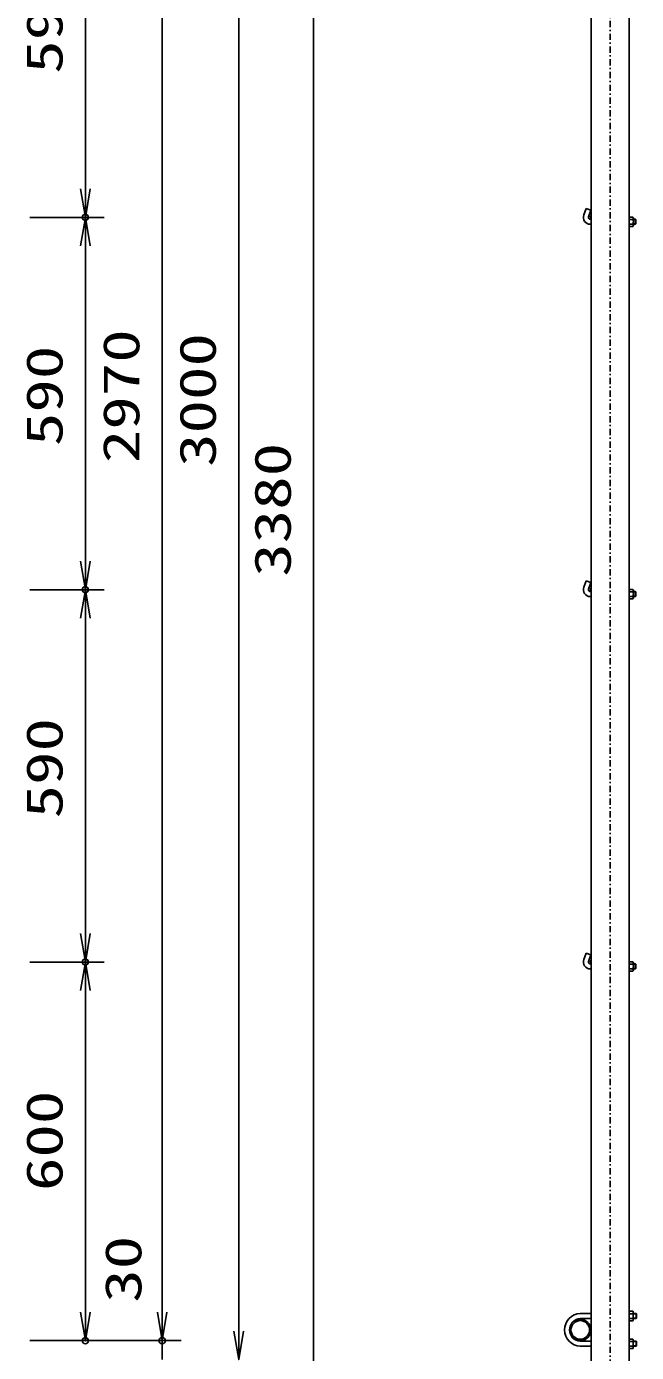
# Model space of a CAD drawing. Units: millimetres, scale not verified. Extents: x -4425 to 4425, y -3150 to 3150.
# Drawn here: x -572 to 395, y -534 to 1567 of the extents above; entities that cross this region are included whole.
import ezdxf
from ezdxf.enums import TextEntityAlignment as Align

# ---------------------------------------------------------------- set-up
doc = ezdxf.new("R2010")
doc.units = ezdxf.units.MM
doc.header["$LTSCALE"] = 20
doc.header["$PDMODE"] = 32
doc.header["$PDSIZE"] = 10
doc.linetypes.add('USER1', pattern=[1.01, 0.5, -0.25, 0.01, -0.25])
doc.layers.add('0-0_1', color=7, linetype='Continuous', lineweight=25)
doc.layers.add('0-1_0', color=7, linetype='Continuous', lineweight=25)
doc.layers.add('0-2_DEFPOINTS', color=7, linetype='Continuous')
doc.styles.add('ＭＳ ゴシック', font='')
doc.styles.get('ＭＳ ゴシック').set_extended_font_data('MS Gothic')

# ---------------------------------------------------------------- blocks, each defined once
blk = doc.blocks.new('DARROWS')
at = {"layer": '0-1_0', "color": 2}
blk.add_line((0, 0), (-19.982, 0), dxfattribs=at)
blk.add_lwpolyline([(-20, -3.333), (0, 0), (-20, 3.333)], dxfattribs=at)

msp = doc.modelspace()

# ---------------------------------------------------------------- linework, layer by layer
at = {"layer": '0-0_1', "color": 4, "linetype": 'USER1'}
msp.add_line((352.88, 2545.53), (352.88, -935.32), dxfattribs=at)
at = {"layer": '0-0_1'}
for p, q in [((311.12, 1268.44), (314.87, 1278.73)), ((314.87, 1278.73), (322.39, 1275.99)), ((318.64, 1265.71), (322.39, 1275.99)), ((321.46, 1261.68), (322.58, 1261.68)), ((389.11, 1265.18), (383.18, 1265.18)), ((383.18, 1261.43), (389.11, 1261.43)), ((389.68, 1263.93), (389.11, 1265.18)), ((393.08, 1261.68), (389.68, 1261.68)), ((393.68, 1261.08), (393.08, 1261.68)), ((393.08, 1261.68), (393.08, 1253.68)), ((393.68, 1261.08), (393.68, 1254.28)), ((321.46, 1253.68), (322.58, 1253.68)), ((383.18, 1253.93), (389.11, 1253.93)), ((393.08, 1253.68), (389.68, 1253.68)), ((393.68, 1254.28), (393.08, 1253.68)), ((311.12, 678.44), (314.87, 688.73)), ((314.87, 688.73), (322.39, 685.99)), ((318.64, 675.71), (322.39, 685.99)), ((389.11, 675.18), (383.18, 675.18)), ((389.68, 673.93), (389.11, 675.18)), ((321.46, 671.68), (322.58, 671.68)), ((321.46, 663.68), (322.58, 663.68)), ((383.18, 671.43), (389.11, 671.43)), ((383.18, 663.93), (389.11, 663.93)), ((393.08, 671.68), (389.68, 671.68)), ((393.08, 663.68), (389.68, 663.68)), ((393.68, 671.08), (393.08, 671.68)), ((393.08, 671.68), (393.08, 663.68)), ((393.68, 664.28), (393.08, 663.68)), ((393.68, 671.08), (393.68, 664.28)), ((311.12, 88.44), (314.87, 98.73)), ((314.87, 98.73), (322.39, 95.99)), ((318.64, 85.71), (322.39, 95.99)), ((389.11, 85.18), (383.18, 85.18)), ((389.68, 83.93), (389.11, 85.18)), ((321.46, 81.68), (322.58, 81.68)), ((321.46, 73.68), (322.58, 73.68)), ((383.18, 81.43), (389.11, 81.43)), ((383.18, 73.93), (389.11, 73.93)), ((393.08, 81.68), (389.68, 81.68)), ((393.08, 73.68), (389.68, 73.68)), ((393.68, 81.08), (393.08, 81.68)), ((393.08, 81.68), (393.08, 73.68)), ((393.68, 74.28), (393.08, 73.68)), ((393.68, 81.08), (393.68, 74.28)), ((322.55, -472.32), (305.55, -472.32)), ((322.55, -480.32), (305.55, -480.32)), ((389.07, -468.82), (383.15, -468.82)), ((383.15, -472.57), (389.07, -472.57)), ((383.15, -480.06), (389.07, -480.06)), ((389.65, -470.07), (389.07, -468.82)), ((389.65, -472.32), (394.05, -472.32)), ((389.65, -480.32), (394.05, -480.32)), ((394.05, -472.32), (394.05, -480.32)), ((394.05, -472.32), (394.65, -472.92)), ((394.65, -479.72), (394.05, -480.32)), ((394.65, -472.92), (394.65, -479.72)), ((322.55, -516.32), (305.55, -516.32)), ((322.55, -524.32), (305.55, -524.32)), ((389.07, -512.82), (383.15, -512.82)), ((383.15, -516.57), (389.07, -516.57)), ((383.15, -524.06), (389.07, -524.06)), ((389.65, -514.07), (389.07, -512.82)), ((389.65, -516.32), (394.05, -516.32)), ((389.65, -524.32), (394.05, -524.32)), ((394.05, -516.32), (394.05, -524.32)), ((394.05, -516.32), (394.65, -516.92)), ((394.05, -524.32), (394.65, -523.72)), ((394.65, -516.92), (394.65, -523.72))]:
    msp.add_line(p, q, dxfattribs=at)
at = {"layer": '0-0_1', "color": 4}
for p, q in [((393.68, 1261.08), (389.68, 1261.08)), ((393.68, 1254.28), (389.68, 1254.28)), ((393.68, 671.08), (389.68, 671.08)), ((393.68, 664.28), (389.68, 664.28)), ((393.68, 81.08), (389.68, 81.08)), ((393.68, 74.28), (389.68, 74.28)), ((389.65, -472.92), (394.65, -472.92)), ((389.65, -479.72), (394.65, -479.72)), ((389.65, -516.92), (394.65, -516.92)), ((389.65, -523.72), (394.65, -523.72))]:
    msp.add_line(p, q, dxfattribs=at)
at = {"layer": '0-0_1'}
for points in [[(322.58, 2473.68), (322.58, -545.32), (322.58, -900.32)], [(383.19, 2473.68), (383.18, -545.32), (383.18, -900.32)], [(389.68, 1263.93), (389.68, 1251.43), (389.11, 1250.18), (383.18, 1250.18)], [(389.68, 673.93), (389.68, 661.43), (389.11, 660.18), (383.18, 660.18)], [(389.68, 83.93), (389.68, 71.43), (389.11, 70.18), (383.18, 70.18)], [(389.65, -470.07), (389.65, -482.57), (389.07, -483.82), (383.15, -483.82)], [(389.65, -514.07), (389.65, -526.57), (389.07, -527.82), (383.15, -527.82)]]:
    msp.add_lwpolyline(points, dxfattribs=at)
for centre, radius in [((320.58, 1264.68), 2), ((320.58, 674.68), 2), ((320.58, 84.68), 2), ((305.55, -498.32), 17), ((305.55, -498.32), 14.7)]:
    msp.add_circle(centre, radius, dxfattribs=at)
for centre, radius, start, end in [((321.46, 1264.68), 11, 160.00017, 270), ((321.46, 1264.68), 3, 160.00017, 270), ((377.23, 1257.68), 12.45, 342.48373, 17.51709), ((383.97, 1263.93), 5.71, 334.0199, 0), ((383.97, 1251.43), 5.71, 0, 25.9799), ((321.46, 674.68), 11, 160.00017, 270), ((321.46, 674.68), 3, 160.00017, 270), ((383.97, 673.93), 5.71, 334.0199, 0), ((377.23, 667.68), 12.45, 342.48373, 17.51709), ((383.97, 661.43), 5.71, 0, 25.9799), ((321.46, 84.68), 11, 160.00017, 270), ((321.46, 84.68), 3, 160.00017, 270), ((377.23, 77.68), 12.45, 342.48373, 17.51709), ((383.97, 83.93), 5.71, 334.0199, 0), ((383.97, 71.43), 5.71, 0, 25.9799), ((306.55, -498.32), 26, 92.20422, 267.79578), ((306.55, -498.32), 18, 93.18472, 266.81528), ((383.93, -470.07), 5.71, 334.0202, 0), ((377.2, -476.32), 12.45, 342.48083, 17.5195), ((383.93, -482.57), 5.71, 0, 25.97979), ((383.93, -514.07), 5.71, 334.0202, 0), ((377.2, -520.32), 12.45, 342.48083, 17.5195), ((383.93, -526.57), 5.71, 0, 25.97979)]:
    msp.add_arc(centre, radius, start, end, dxfattribs=at)
at = {"layer": '0-1_0', "color": 2}
for p, q in [((-117.11, 2434.68), (-117.11, -855.32)), ((-357.11, 2409.68), (-357.11, -470.32)), ((-235.88, 2409.68), (-235.88, -500.32)), ((-478.88, 1809.68), (-478.88, 1309.68)), ((-478.88, 1219.68), (-478.88, 719.68)), ((-478.88, 629.68), (-478.88, 129.68)), ((-478.88, 39.68), (-478.88, -470.32)), ((-357.11, -470.32), (-357.11, -425.32)), ((-357.11, -545.32), (-357.11, -515.32))]:
    msp.add_line(p, q, dxfattribs=at)
at = {"layer": '0-1_0', "color": 1}
for p, q in [((-567.12, 1264.68), (-448.88, 1264.68)), ((-567.12, 1264.68), (-448.88, 1264.68)), ((-567.12, 674.68), (-448.88, 674.68)), ((-567.12, 674.68), (-448.88, 674.68)), ((-567.12, 84.68), (-448.88, 84.68)), ((-567.12, 84.68), (-448.88, 84.68)), ((-567.12, -515.32), (-327.11, -515.32)), ((-567.12, -515.32), (-327.11, -515.32)), ((-567.12, -515.32), (-448.88, -515.32))]:
    msp.add_line(p, q, dxfattribs=at)
at = {"layer": '0-2_DEFPOINTS'}
for p in [(-478.88, 1264.68), (-478.88, 674.68), (-478.88, 84.68), (-478.88, -515.32), (-357.11, -515.32)]:
    msp.add_point(p, dxfattribs=at)

# ---------------------------------------------------------------- block references
at = {"layer": '0-1_0', "xscale": 2.25, "yscale": 2.25}
for p, rotation in [((-478.88, 1264.68), 270), ((-478.88, 1264.68), 90), ((-478.88, 674.68), 270), ((-478.88, 674.68), 90), ((-478.88, 84.68), 270), ((-478.88, 84.68), 90), ((-478.88, -515.32), 270), ((-357.11, -515.32), 270), ((-357.11, -515.32), 270), ((-235.88, -545.32), 270)]:
    msp.add_blockref('DARROWS', p, dxfattribs=dict(at, rotation=rotation))

# ---------------------------------------------------------------- texts
at = {"layer": '0-1_0', "color": 3, "style": 'ＭＳ ゴシック', "width": 1.35}
for s, p in [('590', (-497.78, 1492.18)), ('2970', (-376.01, 875.18)), ('3000', (-254.78, 869.18)), ('590', (-497.78, 902.18)), ('3380', (-136.01, 695.18)), ('590', (-497.78, 312.18)), ('600', (-497.78, -278.32)), ('30', (-372.78, -455.26))]:
    msp.add_text(s, height=57.77, rotation=90, dxfattribs=at).set_placement(p, align=Align.BOTTOM_LEFT)

doc.saveas('drawing.dxf')
